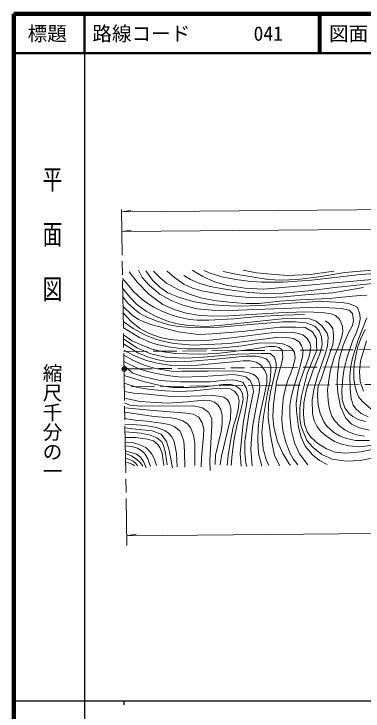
# Model space of a CAD drawing. Units: millimetres on the paper, with parts at other scales. Extents: x 40 to 680, y 20 to 380.
# Drawn here: x 40 to 129.1, y 202.4 to 380 of the extents above; entities that cross this region are included whole.
import ezdxf
from ezdxf.enums import TextEntityAlignment as Align

# ---------------------------------------------------------------- set-up
doc = ezdxf.new("R2010")
doc.units = ezdxf.units.MM
doc.header["$PDMODE"] = 32
doc.header["$PDSIZE"] = 0.5
doc.linetypes.add('CHAIN', pattern=[18.5, 12, -1.5, 3.5, -1.5])
doc.linetypes.add('DASHED', pattern=[7.5, 6, -1.5])
for name, color, linetype, lineweight in [('M-BGD', 7, 'Continuous', 13), ('M-BMK', 2, 'CHAIN', 13), ('M-BMK-SRVR', 3, 'Continuous', 13), ('M-STR-HTXT', 7, 'Continuous', 13), ('M-TTL', 2, 'Continuous', 140), ('M-TTL-BAND', 7, 'Continuous', 25), ('M-TTL-LINE', 7, 'Continuous', 50)]:
    doc.layers.add(name, color=color, linetype=linetype, lineweight=lineweight)
doc.layers.add('M-OTRS', color=6, linetype='Continuous')
doc.layers.add('M-TTL-TXT', color=7, linetype='Continuous')
doc.styles.add('@ＭＳ ゴシック', font='')
doc.styles.add('ＭＳ ゴシック', font='')
doc.styles.get('@ＭＳ ゴシック').set_extended_font_data('@MS Gothic')
doc.styles.get('ＭＳ ゴシック').set_extended_font_data('MS Gothic')

msp = doc.modelspace()

# ---------------------------------------------------------------- linework, layer by layer
at = {"layer": 'M-BGD'}
for points in [[(71.793, 314.713), (72.699, 312.848), (74.619, 310.796), (77.218, 308.651), (80.143, 307.021), (83.129, 305.808), (86.786, 304.914), (91.505, 304.488), (97.297, 304.54), (117.531, 305.324), (123.594, 304.938), (125.48, 304.516), (126.377, 303.679), (126.661, 301.886), (126.347, 300.631), (125.315, 298.725), (124, 295.662), (122.962, 291.973), (122.527, 288.203), (122.474, 285.835), (122.662, 283.439), (123.309, 279.997), (124.55, 277.138), (126.129, 275.522), (128.196, 274.526), (130.583, 273.963)], [(73.621, 314.564), (75.329, 312.167), (77.257, 310.408), (79.238, 308.975), (82.222, 307.764), (85.667, 306.733), (90.072, 305.951), (93.113, 305.689), (97.012, 305.552), (103.218, 305.74), (109.403, 306.266), (116.13, 306.631), (118.812, 306.733), (123.726, 306.477), (125.319, 306.277), (126.911, 305.662), (127.622, 305.183), (128.235, 303.511), (128.335, 302.247), (128.001, 300.617), (127.35, 298.964), (126.355, 296.641), (125.027, 292.595), (124.268, 289.71), (123.878, 287.305), (123.615, 284.115), (123.774, 281.736), (124.447, 279.655), (125.457, 278.262), (126.479, 277.487), (127.809, 276.685), (129.651, 276.134)], [(75.602, 314.499), (77.316, 312.777), (78.962, 311.451), (81.741, 309.911), (84.504, 308.699), (87.904, 307.605), (91.696, 306.955), (95.743, 306.451), (99.264, 306.257), (102.586, 306.277), (107.84, 306.819), (113.036, 307.187), (120.42, 307.482), (126.341, 308.071), (128.453, 308.3), (130.006, 308.184)], [(79.066, 314.434), (80.935, 312.865), (83.31, 311.195), (85.596, 310.151), (88.31, 309.342), (94.735, 308.233), (99.816, 307.736), (103.104, 307.684), (108.864, 307.893), (114.324, 308.406), (121.358, 308.946), (126.752, 309.871), (129.188, 310.321)], [(85.445, 314.704), (88.226, 313.097), (91.196, 311.794), (94.513, 310.795), (98.921, 310.099), (103.672, 309.853), (132.304, 312.409)], [(88.51, 314.632), (89.774, 314.044), (93.014, 313.048), (96.647, 312.389), (99.726, 311.928), (103.15, 311.678), (108.711, 311.678), (115.947, 312.202), (128.391, 313.604), (132.239, 313.881)], [(93.419, 314.395), (97.005, 313.587), (104.844, 312.319), (108.181, 312.218), (112.29, 312.383), (117.811, 313.054), (124.426, 314.108), (130.358, 314.642), (135.313, 314.902)], [(98.481, 314.689), (101.889, 314.018), (105.658, 313.708), (109.716, 313.354), (115.635, 313.632), (121.586, 314.474)], [(67.712, 312.613), (69.292, 310.751), (70.461, 309.34), (72.679, 307.288), (73.92, 306.377), (75.717, 305.306), (77.734, 304.316), (80.084, 303.373), (82.448, 302.683), (84.902, 302.167), (86.786, 302.015), (89.736, 302.022), (96.14, 302.353), (102.227, 302.927), (108.784, 303.283), (114.098, 303.393)], [(69.404, 314.306), (71.503, 311.597), (74.381, 308.63), (77.957, 306.021), (80.846, 304.711), (83.904, 303.78), (86.932, 303.284), (90.577, 303.041), (94.814, 303.118), (107.536, 303.821), (114.394, 304.076), (118.653, 303.978), (120.965, 303.602), (122.045, 303.148), (123.071, 302.282), (123.517, 301.328), (123.8, 300.451), (123.895, 299.122), (123.674, 297.848), (123.034, 295.846), (121.778, 292.856), (120.775, 289.265), (120.422, 287.276), (120.035, 284.277), (120.124, 281.556), (120.501, 279.305), (121.134, 277.55), (121.899, 276.319), (123.098, 274.996), (124.407, 274.065), (125.561, 273.488), (127.429, 272.819), (129.414, 272.442)], [(83.33, 313.384), (85.067, 312.329), (87.446, 311.3), (90.066, 310.579), (93.906, 309.87), (99.934, 309.028), (104.218, 308.815), (108.655, 308.881), (115.144, 309.457), (121.871, 310.286), (131.599, 311.326)], [(67.754, 310.08), (69.641, 307.776), (71.385, 305.95), (73.712, 304.277), (76.122, 302.995), (79.15, 301.761), (81.646, 301.094), (84.579, 300.643), (89.132, 300.393), (93.002, 300.678), (108.396, 302.313), (111.528, 302.449), (115.415, 302.298), (117.117, 301.776), (118.669, 300.493), (119.886, 298.646), (120.192, 297.599), (119.992, 295.459), (119.429, 293.323), (117.37, 287.481), (116.571, 284.669), (116.11, 281.717), (116.163, 278.225), (116.61, 276.318), (117.309, 275.021), (118.283, 273.613), (119.823, 272.35), (121.79, 271.097), (123.303, 270.46), (125.473, 269.962), (128.238, 269.748), (131.644, 270.173)], [(67.79, 307.894), (69.046, 306.351), (70.726, 304.755), (72.069, 303.759), (73.921, 302.73), (76.567, 301.733), (79.48, 300.834), (81.9, 300.335), (85.16, 300.086), (88.825, 300.053), (92.443, 300.227), (99.294, 300.833), (108.578, 301.596), (111.736, 301.579), (114.546, 301.274), (116.732, 300.425), (117.849, 299.247), (118.48, 297.766), (118.603, 295.759), (118.081, 293.707), (116.199, 288.845), (114.604, 284.364), (113.978, 280.894), (113.871, 277.918), (114.13, 275.486), (114.833, 273.527), (115.749, 272.184), (117.49, 270.612), (119.702, 269.186), (121.962, 268.351), (124.607, 268.083), (128.479, 268.478), (139.483, 270.772)], [(67.83, 305.452), (70.144, 303.261), (71.812, 302.119), (74.662, 300.958), (81.884, 299.003), (87.071, 298.333), (90.545, 298.527), (98.252, 299.109), (107.793, 300.22), (111.894, 300.236), (114.277, 300.153), (116.148, 299.007), (117.228, 297.305), (117.228, 295.565), (117.236, 294.368), (114.775, 288.407), (113.321, 282.651), (112.908, 279.642), (112.962, 276.848), (113.249, 274.89), (114.719, 271.357), (116.349, 269.567), (118.575, 267.808), (121.155, 266.59), (124.774, 266.107), (128.364, 266.232), (133.093, 267.199)], [(67.856, 303.853), (69.929, 301.627), (72.126, 299.844), (74.322, 298.68), (77.32, 297.571), (79.855, 297.04), (83.732, 296.687), (89.208, 296.849), (95.507, 297.453), (105.611, 298.751), (110.747, 298.897), (112.293, 298.641), (113.715, 298.213), (114.839, 297.358), (115.506, 296.249), (115.726, 295.251), (115.612, 293.902), (115.238, 292.464), (114.328, 289.978), (112.797, 285.752), (112.403, 283.897), (112.01, 280.823), (112.126, 278.812), (112.563, 274.765), (113.234, 272.201), (114.328, 269.879), (116.15, 267.708), (117.972, 266.251), (119.896, 265.203)], [(129.987, 302.586), (127.789, 296.985), (126.352, 292.312), (125.919, 290.238), (125.666, 287.831), (125.751, 284.336), (125.992, 282.044), (126.582, 280.336), (127.388, 279.241), (128.595, 278.211), (130.391, 277.39)], [(67.893, 301.63), (70.457, 299.848), (73.575, 298.186), (76.124, 297.114), (78.316, 296.544), (80.876, 296.085), (85.76, 295.578), (94.936, 296.084), (107.568, 297.671), (109.56, 297.573), (111.315, 297.34), (112.79, 296.433), (113.396, 295.566), (113.757, 294.343), (113.651, 292.702), (112.946, 289.966), (111.141, 284.057), (110.737, 282.296), (110.393, 280.234), (110.402, 277.589), (110.753, 274.138), (111.607, 270.72), (112.859, 267.895), (115.009, 265.121)], [(119.507, 301.858), (120.541, 301.059), (121.317, 299.834), (121.54, 298.2), (121.54, 297.321), (121.366, 295.759), (120.708, 293.845), (118.345, 286.953), (117.619, 285.301), (117.428, 282.929), (117.633, 280.359), (118.151, 278.192), (119.051, 276.12), (119.79, 274.983), (121.603, 273.334), (123.199, 272.475), (124.813, 271.832), (127.145, 271.369), (130.666, 271.314)], [(67.919, 300.033), (71.997, 297.576), (74.643, 296.388), (76.575, 295.759), (79.398, 295.19), (81.911, 294.896), (84.196, 294.72), (89.376, 294.726), (93.326, 294.95), (98.233, 295.465), (102.321, 296.092), (106.186, 296.248), (108.558, 295.957), (110.158, 295.398), (111.009, 294.675), (111.599, 293.746), (111.737, 292.329), (111.222, 290.222), (110.708, 288.704), (109.79, 286.446), (109.158, 284.286), (108.685, 282.048), (108.605, 280.671), (108.408, 278.817), (108.378, 276.601), (108.635, 273.781), (109.365, 270.868), (110.353, 268.191), (111.241, 266.682), (112.456, 265.168)], [(129.618, 299.63), (128.523, 297.293), (127.655, 294.953), (127.327, 293.342), (126.821, 290.651), (126.679, 288.909), (126.714, 287.12), (127.031, 284.996), (127.503, 283.528), (127.954, 282.335), (128.917, 281.242), (131.107, 279.356)], [(67.948, 298.26), (70.019, 296.84), (72.441, 295.683), (75.253, 294.587), (78.144, 293.939), (81.153, 293.478), (87.299, 293.333), (91.73, 293.527), (100.921, 294.605), (105.015, 295.285), (106.521, 295.254), (107.622, 294.994), (108.47, 294.306), (108.592, 292.548), (108.261, 290.874), (107.802, 289.405), (106.99, 286.298), (106.198, 280.607), (106.052, 277.489), (106.292, 274.697), (107.197, 271.041), (108.628, 267.997), (110.221, 265.369), (110.583, 265.087)], [(67.965, 297.227), (71.341, 294.959), (74.966, 293.437), (78.652, 292.569), (83.623, 292.278), (87.324, 292.506), (97.065, 293.328), (103.057, 293.511), (105.327, 293.534), (106.459, 292.584), (106.908, 291.057), (106.908, 289.722), (105.483, 283.708), (104.956, 280.472), (104.866, 277.122), (105.529, 272.195), (106.448, 267.491), (107.804, 264.841)], [(129.916, 296.761), (128.42, 291.56), (128.137, 288.952), (128.353, 286.373), (129.151, 283.878)], [(67.987, 295.929), (71.606, 293.702), (74.05, 292.688), (76.289, 291.948), (79.068, 291.465), (81.557, 291.376), (85.321, 291.524), (91.525, 292.023), (97.352, 292.666), (99.231, 292.795), (101.825, 292.815), (103.033, 292.595), (104.365, 292.103), (105.103, 291.29), (105.515, 290.209), (105.549, 289.048), (105.327, 286.492), (104.627, 283.059), (103.682, 277.452), (103.258, 273.379), (103.551, 269.237), (104.337, 266.475), (105.061, 264.966)], [(68.012, 294.385), (70.752, 292.918), (73.855, 291.716), (76.552, 291.035), (79.641, 290.521), (83.123, 290.36), (86.944, 290.503), (98.449, 291.605), (100.302, 291.648), (101.772, 291.263), (102.925, 290.614), (104.017, 289.169), (104.526, 287.857), (104.512, 286.006), (104.111, 283.864), (103.151, 279.752), (102.552, 276.943), (102.273, 274.402), (102.253, 271.518), (102.402, 268.006), (103.279, 264.828)], [(68.033, 293.089), (70.486, 291.705), (73.256, 290.511), (76.134, 289.635), (80.729, 288.948), (82.833, 288.999), (89.587, 289.035), (95.933, 289.106), (98.134, 288.93), (99.705, 288.677), (100.985, 288.251), (101.668, 287.821), (102.266, 287.079), (102.576, 286.263), (102.717, 284.901), (102.469, 283.17), (101.768, 279.821), (100.981, 275.275), (100.622, 271.919), (100.437, 269.15), (100.784, 264.851)], [(68.06, 291.473), (71.889, 289.597), (73.8, 289.002), (76.389, 288.385), (79.115, 287.924), (82.649, 287.501), (88.158, 287.621), (95.92, 288.123), (97.599, 287.897), (99.197, 287.535), (100.272, 286.661), (100.892, 285.364), (101.097, 283.82), (100.714, 281.817), (99.944, 278.085), (99.307, 273.956), (98.944, 271.155), (98.944, 268.203), (99.157, 265.597), (99.4, 264.69)], [(68.077, 290.425), (70.333, 288.469), (72.927, 287.64), (77.321, 286.653), (82.513, 286.317), (90, 286.316), (93.935, 286.704), (96.112, 286.824), (98.413, 286.181), (99.354, 284.586), (99.663, 282.891), (99.258, 279.928), (98.512, 275.776), (97.691, 267.981), (97.936, 264.76)], [(68.116, 287.862), (73.049, 286.396), (77.628, 285.278), (80.573, 284.826), (84.701, 284.81), (88.738, 284.98), (93.358, 285.564), (95.431, 285.583), (96.805, 285.076), (97.76, 284.32), (98.29, 283.182), (98.44, 281.779), (98.077, 279.761), (96.947, 275.498), (96.214, 271.75), (95.657, 267.861), (95.458, 264.991)], [(68.151, 285.95), (71.492, 284.841), (74.839, 284.326), (78.611, 283.976), (82.177, 283.8), (85.886, 284.026), (91.461, 284.593), (94.059, 284.696), (95.162, 284.508), (96.288, 283.923), (97.099, 282.838), (97.424, 281.452), (97.23, 279.235), (96.764, 277.488), (95.969, 274.759), (95.212, 271.145), (94.646, 267.474), (94.408, 264.963)], [(68.186, 283.782), (70.538, 283.421), (74.038, 283.166), (80.11, 282.578), (84.938, 282.651), (90.578, 282.829), (92.302, 282.607), (93.572, 282.334), (94.466, 281.662), (95.02, 280.805), (95.293, 279.498), (95.213, 276.841), (94.434, 273.393), (92.984, 267.381), (92.675, 265.94), (92.634, 265.108)], [(68.214, 282.093), (72.078, 281.249), (74.791, 281.069), (79.182, 280.876), (84.273, 281.202), (88.269, 281.613), (89.964, 281.528), (91.186, 281.087), (92.118, 280.325), (92.805, 279.19), (93.136, 277.678), (93.145, 275.603), (92.84, 273.587), (91.46, 267.606), (91.345, 265.259)], [(68.233, 280.939), (69.554, 280.33), (72.52, 280.109), (85.834, 280.203), (88.12, 279.622), (89.714, 278.431), (90.448, 276.824), (90.518, 275.079), (90, 266.329), (90.067, 263.678)], [(68.254, 279.671), (75.583, 278.94), (84.065, 278.333), (85.689, 278.044), (87.153, 277.237), (87.986, 275.862), (88.453, 274.203), (88.401, 272.503), (87.864, 266.905), (87.739, 264.664)], [(68.272, 278.565), (75.782, 277.444), (80.035, 277.075), (81.567, 276.851), (83.127, 276.376), (84.281, 275.617), (85.056, 274.621), (85.817, 272.666), (86.189, 270.671), (86.14, 264.934)], [(68.299, 276.963), (70.906, 276.528), (73.835, 276.243), (77.621, 275.745), (79.606, 275.373), (80.906, 274.872), (82.326, 273.789), (82.753, 272.884), (83.318, 271.135), (83.525, 268.566), (83.639, 264.5)], [(68.322, 275.533), (70.269, 275.442), (73.555, 275.13), (76.409, 274.674), (78.489, 273.89), (79.427, 273.235), (80.325, 272.281), (80.803, 271.374), (81.175, 269.763), (81.45, 268.007), (81.645, 264.625)], [(68.337, 274.602), (70.242, 274.309), (75.26, 273.79), (77.534, 272.969), (78.927, 271.108), (79.602, 268.891), (80.424, 264.346)], [(68.354, 273.579), (72.489, 273.218), (74.783, 272.697), (76.491, 271.99), (77.725, 270.989), (78.189, 270.025), (78.6, 268.502), (79.099, 265.154)], [(68.379, 272.083), (71.02, 272.06), (74.09, 271.693), (75.565, 271.209), (76.733, 270.313), (77.204, 269.511), (77.794, 268.073), (78.219, 264.923)], [(68.398, 270.924), (70.487, 270.707), (72.127, 270.238), (73.685, 269.56), (74.605, 268.59), (75.201, 267.81), (75.854, 266.58), (76.347, 264.956)], [(68.413, 269.995), (70.02, 269.826), (71.526, 269.375), (72.713, 268.616), (73.432, 267.92), (74.121, 266.663), (74.85, 264.729)], [(68.435, 268.689), (71.309, 267.821), (72.279, 267.122), (73.066, 265.965), (73.761, 264.389)], [(68.446, 267.984), (70.026, 267.449), (71.38, 266.507), (72.29, 265.603), (72.853, 264.773)], [(68.466, 266.774), (69.346, 266.57), (70.384, 266.051), (71.059, 265.468), (71.53, 264.89)], [(68.482, 265.822), (69.26, 265.656), (70.315, 265.222), (70.764, 264.917)]]:
    msp.add_lwpolyline(points, dxfattribs=at)
at = {"layer": 'M-BGD', "linetype": 'DASHED'}
for points in [[(68.027, 294.023), (274.553, 295.471), (297.536, 295.653), (327.062, 295.875), (328.926, 297.13), (349.084, 296.934), (350.868, 295.504), (363.723, 295.643), (374.212, 295.371), (390.204, 294.736), (406.815, 294.399), (426.072, 293.704), (464.549, 292.175), (480.358, 291.263), (498.723, 290.545), (518.599, 289.487), (527.323, 288.834), (546.96, 287.311), (568.214, 285.576)], [(567.829, 276.46), (552.175, 277.614), (538.656, 278.726), (511.129, 280.852), (509.157, 279.481), (488.754, 280.696), (487.258, 282.065), (451.127, 284.179), (430.12, 284.802), (408.259, 285.649), (358.104, 286.423), (326.748, 286.592), (303.379, 286.512), (259.688, 286.262), (230.812, 285.946), (205.646, 285.833), (187.215, 285.834), (165.606, 285.733), (143.047, 285.657), (105.882, 285.416), (68.166, 285.022)]]:
    msp.add_lwpolyline(points, dxfattribs=at)
at = {"layer": 'M-BMK'}
msp.add_line((68.814, 244.568), (67.423, 330.223), dxfattribs=at)
msp.add_lwpolyline([(312.499, 290.992), (267.952, 290.947), (167.818, 290.458), (68.091, 289.563)], dxfattribs=at)
at = {"layer": 'M-BMK-SRVR'}
msp.add_circle((68.148, 289.542), 0.6, dxfattribs=at)
at = {"layer": 'M-OTRS'}
msp.add_point((68.148, 289.542), dxfattribs=at)
at = {"layer": 'M-STR-HTXT'}
for p, q in [((67.434, 329.559), (69.862, 329.922)), ((67.516, 324.56), (69.944, 324.923)), ((68.773, 247.068), (71.201, 247.431))]:
    msp.add_line(p, q, dxfattribs=at)
for points in [[(312.46, 330.992), (267.835, 330.947), (167.541, 330.457), (67.434, 329.559)], [(312.465, 325.992), (267.849, 325.947), (167.575, 325.457), (67.516, 324.56)], [(312.542, 248.492), (268.077, 248.447), (168.112, 247.959), (68.773, 247.068)]]:
    msp.add_lwpolyline(points, dxfattribs=at)
at = {"layer": 'M-TTL'}
for p, q in [((40, 380), (40, 20)), ((680, 380), (40, 380))]:
    msp.add_line(p, q, dxfattribs=at)
at = {"layer": 'M-TTL-BAND'}
for p, q in [((58, 370), (58, 20)), ((40, 205), (579, 205)), ((68, 205), (68, 204))]:
    msp.add_line(p, q, dxfattribs=at)
at = {"layer": 'M-TTL-LINE'}
for p, q in [((58, 380), (58, 370)), ((117.75, 380), (117.75, 370)), ((118.25, 380), (118.25, 370)), ((40, 370), (680, 370))]:
    msp.add_line(p, q, dxfattribs=at)

# ---------------------------------------------------------------- texts
at = {"layer": 'M-TTL-BAND', "style": '@ＭＳ ゴシック', "width": 1.4}
msp.add_text('平  面  図', height=3.666, rotation=270, dxfattribs=at).set_placement((49.777, 306.475), align=Align.MIDDLE_RIGHT)
at = {"layer": 'M-TTL-BAND', "style": '@ＭＳ ゴシック'}
msp.add_text('縮尺千分の一', height=3.666, rotation=270, dxfattribs=at).set_placement((49.777, 261.03), align=Align.MIDDLE_RIGHT)
at = {"layer": 'M-TTL-TXT', "style": 'ＭＳ ゴシック'}
msp.add_text('標題', height=3.666, dxfattribs=at).set_placement((48.5, 375), align=Align.MIDDLE_CENTER)
for s, p in [('路線コード', (60, 375)), ('041', (101.142, 375)), ('図面コード', (120.38, 375))]:
    msp.add_text(s, height=3.666, dxfattribs=at).set_placement(p, align=Align.MIDDLE_LEFT)

doc.saveas('drawing.dxf')
